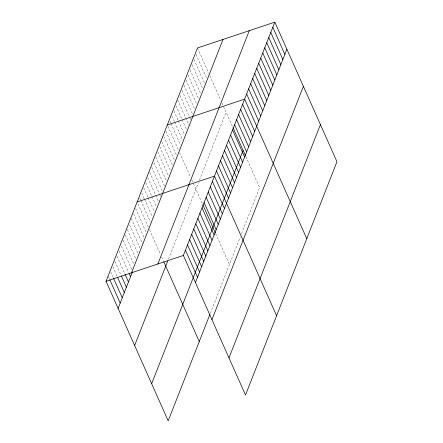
<?xml version="1.0" encoding="UTF-8"?>
<svg xmlns="http://www.w3.org/2000/svg" width="443" height="443" viewBox="0 0 443 443"><rect width="100%" height="100%" fill="white"/><g stroke="black" fill="none" stroke-linecap="round" stroke-linejoin="round"><path stroke-width="0.33" stroke-dasharray="2.21 1.66" d="M168.49 259.111L198.414 182.76M199.422 180.19L226.074 112.184M210.342 313.295L240.267 236.944M241.524 233.738L259.631 187.544L245.859 156.612M197.489 47.977L208.708 73.178M209.827 75.687L220.841 100.428M221.943 102.903L232.459 126.526M196.039 54.367L206.698 78.306M194.028 59.5L204.688 83.439M192.013 64.634L202.672 88.572M190.003 69.767L200.662 93.706M187.993 74.9L198.652 98.839M185.982 80.033L196.637 103.972M183.967 85.167L194.627 109.105M181.957 90.294L192.616 114.239M179.947 95.428L189.482 116.852M189.765 117.478L190.606 119.372M177.654 99.935L188.873 125.131M175.921 105.694L181.813 118.923M182.095 119.555L186.581 129.638M173.911 110.828L178.119 120.28M178.396 120.906L184.57 134.766M171.901 115.961L174.42 121.631M174.703 122.262L182.555 139.899M169.885 121.094L170.727 122.982M171.009 123.614L180.545 145.033M167.875 126.227L178.535 150.166M179.653 152.674L190.667 177.421M191.769 179.897L202.551 204.112M215.68 233.605L229.452 264.532M165.865 131.361L176.524 155.299M163.849 136.494L174.509 160.432M161.839 141.627L172.781 166.197M159.829 146.755L170.489 170.699M157.819 151.888L168.473 175.832M155.803 157.021L166.745 181.591M154.075 162.786L164.453 186.099M151.783 167.288L162.443 191.226M149.767 172.421L159.308 193.84M159.585 194.471L160.709 196.991M147.757 177.554L158.417 201.493M145.747 182.688L151.639 195.917M151.916 196.548L156.407 206.626M143.737 187.821L147.94 197.268M148.222 197.899L154.391 211.76M141.721 192.954L144.246 198.625M144.529 199.25L152.381 216.893M139.711 198.087L140.553 199.976M140.835 200.607L150.371 222.026M137.978 203.846L148.361 227.159M149.474 229.668L160.493 254.409M161.595 256.885L163.245 260.6M135.624 208.503L146.284 232.448M133.553 213.792L144.213 237.736M131.2 218.454L142.419 243.656M129.688 225L140.066 248.313M127.335 229.657L137.994 253.601M125.264 234.945L135.923 258.889M123.193 240.233L134.129 264.809M121.399 246.153L131.776 269.466M119.045 250.81L128.581 272.235M116.974 256.098L125.109 274.372M114.903 261.387L121.072 275.247M112.827 266.675L117.317 276.759M110.756 271.963L113.558 278.265M108.402 276.626L109.526 279.145"/><path stroke-width="0.66" d="M209.838 314.58L168.19 420.85L106.049 281.283L197.489 47.977L274.81 22.15L336.951 161.717L245.511 395.023L183.369 255.456L274.81 22.15M131.565 272.761L223.006 39.455M118.109 308.372L132.391 271.941M157.858 263.978L249.293 30.672M134.639 345.49L167.736 261.032M151.661 383.732L243.102 150.426M195.435 282.551L286.876 49.239M211.959 319.663L303.4 86.357M228.987 357.905L320.427 124.599M167.316 124.965L244.636 99.143L306.777 238.711M137.136 201.958L214.462 176.131L276.598 315.698M106.049 281.283L183.369 255.456M272.799 27.283L284.86 54.373M270.789 32.417L282.85 59.506M268.779 37.55L280.84 64.639M266.764 42.683L278.824 69.772M264.753 47.816L276.814 74.906M262.743 52.944L274.804 80.039M260.728 58.077L272.794 85.172M258.718 63.211L270.778 90.306M256.707 68.344L268.768 95.433M254.697 73.477L266.758 100.567M252.682 78.61L264.742 105.7M250.672 83.744L262.732 110.833M248.661 88.877L260.722 115.966M246.646 94.01L258.712 121.1M242.626 104.277L254.686 131.366M240.615 109.404L252.676 136.499M238.6 114.538L250.66 141.633M236.59 119.671L248.65 146.766M234.58 124.804L246.64 151.894M232.996 127.717L245.583 155.991M232.564 129.937L244.63 157.027M230.554 135.071L242.614 162.16M228.544 140.204L240.604 167.293M226.534 145.337L238.594 172.427M224.518 150.47L236.579 177.56M222.508 155.604L234.569 182.693M220.498 160.737L232.558 187.826M218.482 165.865L230.548 192.96M216.472 170.998L228.533 198.093M212.391 181.42L224.451 208.515M210.314 186.708L222.375 213.803M208.243 191.996L220.304 219.091M206.172 197.285L218.233 224.379M204.096 202.573L216.162 229.668M202.816 204.71L215.409 232.985M202.025 207.861L214.085 234.956M199.954 213.149L212.014 240.244M197.883 218.438L209.943 245.533M195.806 223.726L207.867 250.821M193.735 229.014L205.796 256.109M191.664 234.303L203.725 261.398M189.587 239.591L201.654 266.686M187.516 244.879L199.577 271.974M185.445 250.168L197.506 277.263M163.799 261.835L199.278 341.525M129.146 273.492L130.547 276.642M125.109 274.372L128.476 281.931M121.354 275.878L126.399 287.219M117.594 277.39L124.328 292.507M113.558 278.265L122.257 297.796M109.803 279.777L120.18 303.084"/></g></svg>
